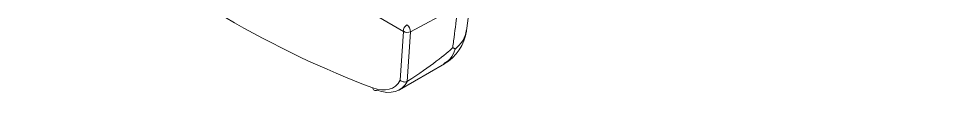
# Model space of a CAD drawing. Extents: x 2 to 136, y 1 to 99.
# Drawn here: x 99.707 to 101.492, y 78.592 to 78.728 of the extents above; entities that cross this region are included whole.
import ezdxf

# ---------------------------------------------------------------- set-up
doc = ezdxf.new("R2010")
doc.units = 0
doc.header["$MEASUREMENT"] = 0
doc.linetypes.add('SLD-Solid', pattern=[0])
doc.layers.add('OBJECT', color=7, linetype='CONTINUOUS')

msp = doc.modelspace()

# ---------------------------------------------------------------- linework, layer by layer
at = {"layer": 'OBJECT', "linetype": 'SLD-Solid', "lineweight": 15}
for p, q in [((100.573, 78.7117), (100.5855, 78.8018)), ((100.4517, 78.7152), (100.3597, 78.7683)), ((100.5476, 78.7579), (100.4654, 78.7144)), ((100.4456, 78.6205), (100.4517, 78.7152)), ((100.4654, 78.7144), (100.4592, 78.6184)), ((100.4443, 78.6022), (100.531, 78.6522))]:
    msp.add_line(p, q, dxfattribs=at)
for centre, radius, start, end in [((100.4669, 78.715), 0.0153, 122.7478, 179.2867), ((100.4592, 78.7266), 0.0136, 236.6213, 297.1437), ((100.4494, 78.7148), 0.0159, 358.5734, 54.6188), ((100.4862, 78.7284), 0.0883, 300.2881, 352.2502), ((100.3979, 78.6061), 0.00543, 183.4147, 302.446)]:
    msp.add_arc(centre, radius, start, end, dxfattribs=at)
for centre, major_axis, ratio, start_param, end_param in [((100.0239, 80.5225), (-1.2039, 1.8907), 0.546175, 2.150782, 2.514291), ((98.8516, 77.8213), (1.703, 0.8762), 0.039926, 5.926325, 6.167439), ((100.3743, 78.7), (-0.0591, 0.0928), 0.546175, 2.514291, 3.435824), ((100.3814, 78.7045), (-0.0641, 0.1015), 0.548826, 2.516074, 3.452695)]:
    msp.add_ellipse(centre, major_axis=major_axis, ratio=ratio, start_param=start_param, end_param=end_param, dxfattribs=at)
for points, knots in [([(98.148, 78.6922), (98.2068, 78.7254), (98.5007, 78.8918), (99.6156, 79.5229), (100.6715, 80.1208), (101.4924, 80.5856)], [0, 0, 0, 0, 0.052722, 0.263609, 1, 1, 1, 1]), ([(100.5472, 78.6838), (100.5478, 78.6882), (100.5507, 78.7102), (100.5627, 78.8026), (100.5856, 78.9803), (100.6047, 79.1395), (100.6153, 79.2288)], [0, 0, 0, 0, 0.024147, 0.120738, 0.507103, 1, 1, 1, 1]), ([(100.552, 78.681), (100.5578, 78.6865), (100.569, 78.6971), (100.572, 78.7102), (100.5734, 78.7166)], [0, 0, 0, 0, 0.515959, 1, 1, 1, 1]), ([(100.5303, 78.6527), (100.5346, 78.6554), (100.5444, 78.6616), (100.5493, 78.6741), (100.552, 78.681)], [0, 0, 0, 0, 0.44563, 1, 1, 1, 1]), ([(100.4592, 78.6184), (100.4583, 78.6181), (100.4565, 78.6173), (100.4532, 78.6171), (100.4499, 78.6178), (100.4474, 78.6191), (100.4461, 78.62), (100.4457, 78.6204), (100.4456, 78.6205)], [0, 0, 0, 0, 0.219279, 0.438503, 0.65924, 0.882985, 0.985836, 1, 1, 1, 1])]:
    msp.add_open_spline(points, degree=3, knots=knots, dxfattribs=at)
for points in [[(100.552, 78.681), (100.5472, 78.6838)], [(100.4592, 78.6184), (100.4595, 78.6186)]]:
    msp.add_open_spline(points, degree=1, dxfattribs=at)

doc.saveas('drawing.dxf')
